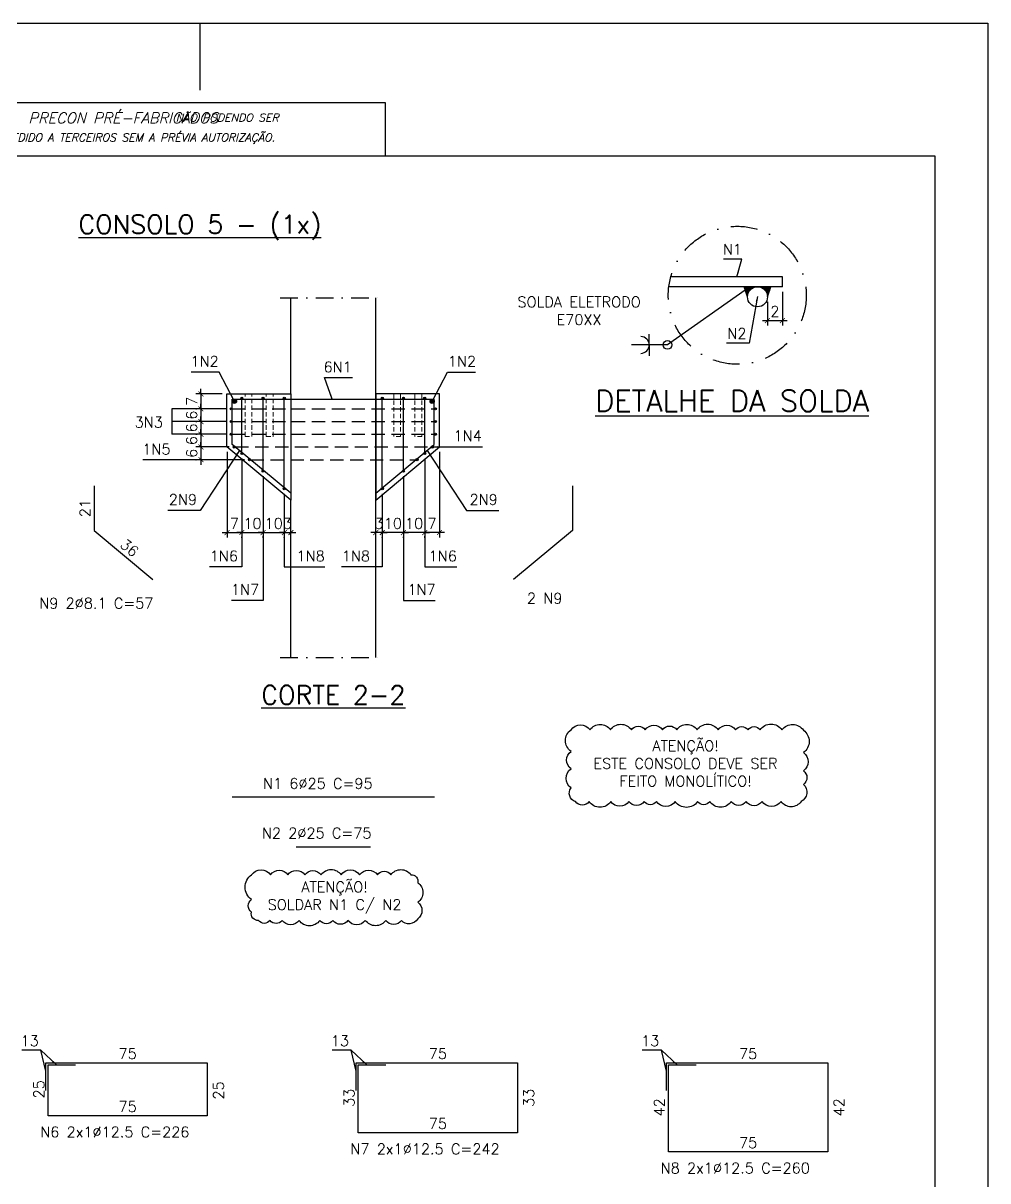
# Model space of a CAD drawing. Header units: centimetres. Extents: x 1658 to 19651, y 8082 to 11444.
# Drawn here: x 10405 to 11768, y 9807 to 11444 of the extents above; entities that cross this region are included whole.
import ezdxf

# ---------------------------------------------------------------- set-up
doc = ezdxf.new("R2010")
doc.units = ezdxf.units.CM
doc.header["$LTSCALE"] = 50
doc.header["$MEASUREMENT"] = 0
doc.header["$PDMODE"] = 67
for name, pattern in [('DASHDOT', [1, 0.5, -0.25, 0, -0.25]), ('DASHDOT2', [0.5, 0.25, -0.125, 0, -0.125]), ('DASHED', [0.75, 0.5, -0.25]), ('HIDDEN', [0.375, 0.25, -0.125])]:
    doc.linetypes.add(name, pattern=pattern)
doc.layers.add('10 TRACEJADO', color=1, linetype='DASHED', lineweight=13)
for name, color, linetype in [('FORMATO-PRECON', 2, 'Continuous'), ('HACHURAS-PRECON', 1, 'Continuous'), ('LINHA CENTRO-PRECON', 1, 'DASHDOT'), ('LINHA-01-PRECON', 1, 'Continuous'), ('LINHA-02-PRECON', 2, 'Continuous'), ('LINHA-03-PRECON', 3, 'Continuous'), ('LINHA-04-PRECON', 4, 'Continuous'), ('TEXTO-20-PRECON', 2, 'Continuous'), ('X1', 2, 'Continuous')]:
    doc.layers.add(name, color=color, linetype=linetype)
doc.styles.add('PRECON-ROMANS', font='romans.shx')
doc.styles.add('ROMANS', font='ROMANS.SHX', dxfattribs={"oblique": 15, "height": 3})
doc.styles.get("Standard").update_dxf_attribs({"font": 'romans.shx'})
doc.dimstyles.new('ESC50-50', dxfattribs={"dimscale": 50, "dimtxt": 0.2, "dimasz": 0.15, "dimexe": 0.15, "dimexo": 0.15, "dimgap": 0.08, "dimtad": 1, "dimdec": 1, "dimzin": 12, "dimdsep": 46, "dimtxsty": 'Standard', "dimblk": 'ARCHTICK', "dimcen": 0.09, "dimdle": 0.15, "dimclrd": 256, "dimclre": 256, "dimclrt": 2, "dimazin": 3, "dimtfac": 1, "dimtdec": 1, "dimtmove": 1, "dimatfit": 2, "dimfxl": 0.15, "dimtolj": 1, "dimtzin": 0, "dimarcsym": 0})
doc.dimstyles.new('ESC75-25', dxfattribs={"dimscale": 0, "dimtxt": 15, "dimasz": 7, "dimexe": 7, "dimexo": 7, "dimgap": 5.5, "dimtad": 1, "dimdec": 1, "dimlfac": 0.333333, "dimdsep": 46, "dimtxsty": 'Standard', "dimblk": 'ARCHTICK', "dimcen": 0.1, "dimdle": 7, "dimclrd": 256, "dimclre": 256, "dimclrt": 2, "dimadec": 0, "dimazin": 0, "dimtfac": 1, "dimtdec": 1, "dimtix": 1, "dimtmove": 2, "dimatfit": 3, "dimfxl": 1, "dimarcsym": 0})
doc.dimstyles.new('ESC75-75', dxfattribs={"dimscale": 0, "dimtxt": 15, "dimasz": 7, "dimexe": 7, "dimexo": 7, "dimgap": 5.5, "dimtad": 1, "dimdec": 1, "dimdsep": 46, "dimtxsty": 'Standard', "dimblk": 'ARCHTICK', "dimcen": 0.1, "dimdle": 7, "dimclrd": 256, "dimclre": 256, "dimclrt": 2, "dimadec": 0, "dimazin": 0, "dimtfac": 1, "dimtdec": 1, "dimtix": 1, "dimtmove": 2, "dimatfit": 3, "dimfxl": 1, "dimarcsym": 0})

# ---------------------------------------------------------------- blocks, each defined once
blk = doc.blocks.new('A$C2E607E54')
at = {"layer": 'FORMATO-PRECON', "color": 6}
blk.add_line((1835, 4050), (685, 4050), dxfattribs=at)
at = {"layer": 'FORMATO-PRECON'}
for points in [[(0, 4200), (2970, 4200), (2970, 0), (0, 0)], [(685, 3950), (1835, 3950), (1835, 4050), (685, 4050)]]:
    blk.add_lwpolyline(points, close=True, dxfattribs=at)
blk.add_lwpolyline([(1485, 4200), (1485, 4073.6)], dxfattribs=at)
at = {"layer": 'FORMATO-PRECON', "color": 6}
blk.add_lwpolyline([(100, 3950), (2870, 3950), (2870, 100), (100, 100)], close=True, dxfattribs=at)
at = {"layer": 'FORMATO-PRECON', "color": 3, "style": 'ROMANS', "oblique": 15}
blk.add_text('PRECON PRÉ-FABRICADOS', height=20, dxfattribs=at).set_placement((1162, 4011.3))
at = {"layer": 'FORMATO-PRECON', "style": 'ROMANS', "oblique": 15}
for s, p in [('ESTE DESENHO É DE PROPRIEDADE DA                            NÃO PODENDO SER', (700.8, 4014.4)), ('COPIADO PARCIAL OU TOTALMENTE, NEM CEDIDO A TERCEIROS SEM A PRÉVIA AUTORIZAÇÃO.', (700.8, 3977))]:
    blk.add_text(s, height=15, dxfattribs=at).set_placement(p)
blk = doc.blocks.new('*D192')
at = {"layer": 'Defpoints', "color": 0, "linetype": 'Continuous', "transparency": 16777216}
for p in [(10505.3, 10789.8), (10505.3, 10726.7), (10505.3, 10726.7)]:
    blk.add_point(p, dxfattribs=at)
at = {"layer": 'LINHA-01-PRECON', "color": 2, "linetype": 'Continuous', "transparency": 16777216, "insert": (10492.3, 10758.3), "char_height": 15, "attachment_point": 5, "rotation": 90}
blk.add_mtext('21', dxfattribs=at)
blk = doc.blocks.new('_ArchTick')
at = {"color": 0, "linetype": 'ByBlock', "const_width": 0.15}
blk.add_lwpolyline([(-0.5, -0.5), (0.5, 0.5)], dxfattribs=at)
blk = doc.blocks.new('*D193')
at = {"layer": 'Defpoints', "color": 0, "linetype": 'Continuous', "transparency": 16777216}
for p in [(10505.3, 10726.7), (10588.3, 10657.6), (10588.3, 10657.6)]:
    blk.add_point(p, dxfattribs=at)
at = {"layer": 'LINHA-01-PRECON', "color": 2, "linetype": 'Continuous', "transparency": 16777216, "insert": (10555.1, 10702.2), "char_height": 15, "attachment_point": 5, "rotation": 320.2182}
blk.add_mtext('36', dxfattribs=at)
blk = doc.blocks.new('*D196')
at = {"layer": 'Defpoints', "color": 0, "transparency": 16777216}
for p in [(11477.9, 11071.3), (11456.9, 11057.1), (11477.9, 11023.5)]:
    blk.add_point(p, dxfattribs=at)
at = {"layer": 'LINHA-01-PRECON', "lineweight": -2, "transparency": 16777216}
for p, q in [((11477.9, 11064.3), (11477.9, 11016.5)), ((11456.9, 11050.1), (11456.9, 11016.5)), ((11449.9, 11023.5), (11484.9, 11023.5))]:
    blk.add_line(p, q, dxfattribs=at)
at = {"layer": 'LINHA-01-PRECON', "lineweight": -2, "transparency": 16777216, "xscale": 7, "yscale": 7, "zscale": 7, "rotation": 180}
blk.add_blockref('_ArchTick', (11456.9, 11023.5), dxfattribs=at)
at = {"layer": 'LINHA-01-PRECON', "lineweight": -2, "transparency": 16777216, "xscale": 7, "yscale": 7, "zscale": 7}
blk.add_blockref('_ArchTick', (11477.9, 11023.5), dxfattribs=at)
at = {"layer": 'LINHA-01-PRECON', "color": 2, "transparency": 16777216, "insert": (11467.4, 11036.5), "char_height": 15, "attachment_point": 5}
blk.add_mtext('2', dxfattribs=at)
blk = doc.blocks.new('*D216')
at = {"layer": 'Defpoints', "color": 0, "transparency": 16777216}
for p in [(10693, 10919.8), (10656.1, 10898.8), (10699, 10898.8)]:
    blk.add_point(p, dxfattribs=at)
at = {"layer": 'LINHA-01-PRECON', "lineweight": -2, "transparency": 16777216}
for p, q in [((10686, 10919.8), (10649.1, 10919.8)), ((10656.1, 10919.8), (10656.1, 10926.8)), ((10656.1, 10919.8), (10656.1, 10898.8)), ((10692, 10898.8), (10649.1, 10898.8)), ((10656.1, 10898.8), (10656.1, 10891.8))]:
    blk.add_line(p, q, dxfattribs=at)
at = {"layer": 'LINHA-01-PRECON', "lineweight": -2, "transparency": 16777216, "xscale": 7, "yscale": 7, "zscale": 7}
for p, rotation in [((10656.1, 10919.8), 270), ((10656.1, 10898.8), 90)]:
    blk.add_blockref('_ArchTick', p, dxfattribs=dict(at, rotation=rotation))
at = {"layer": 'LINHA-01-PRECON', "color": 2, "transparency": 16777216, "insert": (10643.1, 10909.3), "char_height": 15, "attachment_point": 5, "rotation": 90}
blk.add_mtext('7', dxfattribs=at)
blk = doc.blocks.new('*D217')
at = {"layer": 'Defpoints', "color": 0, "transparency": 16777216}
for p in [(10699, 10898.8), (10656.1, 10880.8), (10699, 10880.8)]:
    blk.add_point(p, dxfattribs=at)
at = {"layer": 'LINHA-01-PRECON', "lineweight": -2, "transparency": 16777216}
for p, q in [((10656.1, 10898.8), (10656.1, 10905.8)), ((10692, 10898.8), (10649.1, 10898.8)), ((10656.1, 10898.8), (10656.1, 10880.8)), ((10692, 10880.8), (10649.1, 10880.8)), ((10656.1, 10880.8), (10656.1, 10873.8))]:
    blk.add_line(p, q, dxfattribs=at)
at = {"layer": 'LINHA-01-PRECON', "lineweight": -2, "transparency": 16777216, "xscale": 7, "yscale": 7, "zscale": 7}
for p, rotation in [((10656.1, 10898.8), 270), ((10656.1, 10880.8), 90)]:
    blk.add_blockref('_ArchTick', p, dxfattribs=dict(at, rotation=rotation))
at = {"layer": 'LINHA-01-PRECON', "color": 2, "transparency": 16777216, "insert": (10643.1, 10889.8), "char_height": 15, "attachment_point": 5, "rotation": 90}
blk.add_mtext('6', dxfattribs=at)
blk = doc.blocks.new('*D218')
at = {"layer": 'Defpoints', "color": 0, "transparency": 16777216}
for p in [(10699, 10880.8), (10656.1, 10862.8), (10699, 10862.8)]:
    blk.add_point(p, dxfattribs=at)
at = {"layer": 'LINHA-01-PRECON', "lineweight": -2, "transparency": 16777216}
for p, q in [((10656.1, 10880.8), (10656.1, 10887.8)), ((10692, 10880.8), (10649.1, 10880.8)), ((10656.1, 10880.8), (10656.1, 10862.8)), ((10692, 10862.8), (10649.1, 10862.8)), ((10656.1, 10862.8), (10656.1, 10855.8))]:
    blk.add_line(p, q, dxfattribs=at)
at = {"layer": 'LINHA-01-PRECON', "lineweight": -2, "transparency": 16777216, "xscale": 7, "yscale": 7, "zscale": 7}
for p, rotation in [((10656.1, 10880.8), 270), ((10656.1, 10862.8), 90)]:
    blk.add_blockref('_ArchTick', p, dxfattribs=dict(at, rotation=rotation))
at = {"layer": 'LINHA-01-PRECON', "color": 2, "transparency": 16777216, "insert": (10643.1, 10871.8), "char_height": 15, "attachment_point": 5, "rotation": 90}
blk.add_mtext('6', dxfattribs=at)
blk = doc.blocks.new('*D219')
at = {"layer": 'Defpoints', "color": 0, "transparency": 16777216}
for p in [(10699, 10862.8), (10656.1, 10844.8), (10703.2, 10844.8)]:
    blk.add_point(p, dxfattribs=at)
at = {"layer": 'LINHA-01-PRECON', "lineweight": -2, "transparency": 16777216}
for p, q in [((10656.1, 10862.8), (10656.1, 10869.8)), ((10692, 10862.8), (10649.1, 10862.8)), ((10656.1, 10862.8), (10656.1, 10844.8)), ((10696.2, 10844.8), (10649.1, 10844.8)), ((10656.1, 10844.8), (10656.1, 10837.8))]:
    blk.add_line(p, q, dxfattribs=at)
at = {"layer": 'LINHA-01-PRECON', "lineweight": -2, "transparency": 16777216, "xscale": 7, "yscale": 7, "zscale": 7}
for p, rotation in [((10656.1, 10862.8), 270), ((10656.1, 10844.8), 90)]:
    blk.add_blockref('_ArchTick', p, dxfattribs=dict(at, rotation=rotation))
at = {"layer": 'LINHA-01-PRECON', "color": 2, "transparency": 16777216, "insert": (10643.1, 10853.8), "char_height": 15, "attachment_point": 5, "rotation": 90}
blk.add_mtext('6', dxfattribs=at)
blk = doc.blocks.new('*D220')
at = {"layer": 'Defpoints', "color": 0, "transparency": 16777216}
for p in [(10703.2, 10844.8), (10656.1, 10826.8), (10724.9, 10826.8)]:
    blk.add_point(p, dxfattribs=at)
at = {"layer": 'LINHA-01-PRECON', "lineweight": -2, "transparency": 16777216}
for p, q in [((10656.1, 10844.8), (10656.1, 10851.8)), ((10696.2, 10844.8), (10649.1, 10844.8)), ((10656.1, 10844.8), (10656.1, 10826.8)), ((10717.9, 10826.8), (10649.1, 10826.8)), ((10656.1, 10826.8), (10656.1, 10819.8))]:
    blk.add_line(p, q, dxfattribs=at)
at = {"layer": 'LINHA-01-PRECON', "lineweight": -2, "transparency": 16777216, "xscale": 7, "yscale": 7, "zscale": 7}
for p, rotation in [((10656.1, 10844.8), 270), ((10656.1, 10826.8), 90)]:
    blk.add_blockref('_ArchTick', p, dxfattribs=dict(at, rotation=rotation))
at = {"layer": 'LINHA-01-PRECON', "color": 2, "transparency": 16777216, "insert": (10643.1, 10835.8), "char_height": 15, "attachment_point": 5, "rotation": 90}
blk.add_mtext('6', dxfattribs=at)
blk = doc.blocks.new('*D221')
at = {"layer": 'Defpoints', "color": 0, "transparency": 16777216}
for p in [(10693, 10844.8), (10714, 10835.6), (10714, 10723.8)]:
    blk.add_point(p, dxfattribs=at)
at = {"layer": 'LINHA-01-PRECON', "lineweight": -2, "transparency": 16777216}
for p, q in [((10693, 10837.8), (10693, 10716.8)), ((10714, 10828.6), (10714, 10716.8)), ((10686, 10723.8), (10721, 10723.8))]:
    blk.add_line(p, q, dxfattribs=at)
at = {"layer": 'LINHA-01-PRECON', "lineweight": -2, "transparency": 16777216, "xscale": 7, "yscale": 7, "zscale": 7, "rotation": 180}
blk.add_blockref('_ArchTick', (10693, 10723.8), dxfattribs=at)
at = {"layer": 'LINHA-01-PRECON', "lineweight": -2, "transparency": 16777216, "xscale": 7, "yscale": 7, "zscale": 7}
blk.add_blockref('_ArchTick', (10714, 10723.8), dxfattribs=at)
at = {"layer": 'LINHA-01-PRECON', "color": 2, "transparency": 16777216, "insert": (10703.5, 10736.8), "char_height": 15, "attachment_point": 5}
blk.add_mtext('7', dxfattribs=at)
blk = doc.blocks.new('*D222')
at = {"layer": 'Defpoints', "color": 0, "transparency": 16777216}
for p in [(10714, 10835.6), (10744, 10810.7), (10744, 10723.8)]:
    blk.add_point(p, dxfattribs=at)
at = {"layer": 'LINHA-01-PRECON', "lineweight": -2, "transparency": 16777216}
for p, q in [((10714, 10828.6), (10714, 10716.8)), ((10744, 10803.7), (10744, 10716.8)), ((10714, 10723.8), (10707, 10723.8)), ((10714, 10723.8), (10744, 10723.8)), ((10744, 10723.8), (10751, 10723.8))]:
    blk.add_line(p, q, dxfattribs=at)
at = {"layer": 'LINHA-01-PRECON', "lineweight": -2, "transparency": 16777216, "xscale": 7, "yscale": 7, "zscale": 7}
blk.add_blockref('_ArchTick', (10714, 10723.8), dxfattribs=at)
at = {"layer": 'LINHA-01-PRECON', "lineweight": -2, "transparency": 16777216, "xscale": 7, "yscale": 7, "zscale": 7, "rotation": 180}
blk.add_blockref('_ArchTick', (10744, 10723.8), dxfattribs=at)
at = {"layer": 'LINHA-01-PRECON', "color": 2, "transparency": 16777216, "insert": (10729, 10736.8), "char_height": 15, "attachment_point": 5}
blk.add_mtext('10', dxfattribs=at)
blk = doc.blocks.new('*D223')
at = {"layer": 'Defpoints', "color": 0, "transparency": 16777216}
for p in [(10744, 10810.7), (10774, 10785.8), (10774, 10723.8)]:
    blk.add_point(p, dxfattribs=at)
at = {"layer": 'LINHA-01-PRECON', "lineweight": -2, "transparency": 16777216}
for p, q in [((10744, 10803.7), (10744, 10716.8)), ((10774, 10778.8), (10774, 10716.8)), ((10744, 10723.8), (10737, 10723.8)), ((10744, 10723.8), (10774, 10723.8)), ((10774, 10723.8), (10781, 10723.8))]:
    blk.add_line(p, q, dxfattribs=at)
at = {"layer": 'LINHA-01-PRECON', "lineweight": -2, "transparency": 16777216, "xscale": 7, "yscale": 7, "zscale": 7}
blk.add_blockref('_ArchTick', (10744, 10723.8), dxfattribs=at)
at = {"layer": 'LINHA-01-PRECON', "lineweight": -2, "transparency": 16777216, "xscale": 7, "yscale": 7, "zscale": 7, "rotation": 180}
blk.add_blockref('_ArchTick', (10774, 10723.8), dxfattribs=at)
at = {"layer": 'LINHA-01-PRECON', "color": 2, "transparency": 16777216, "insert": (10759, 10736.8), "char_height": 15, "attachment_point": 5}
blk.add_mtext('10', dxfattribs=at)
blk = doc.blocks.new('*D224')
at = {"layer": 'Defpoints', "color": 0, "transparency": 16777216}
for p in [(10774, 10785.8), (10783.3, 10723.8), (10783.3, 10723.8)]:
    blk.add_point(p, dxfattribs=at)
at = {"layer": 'LINHA-01-PRECON', "lineweight": -2, "transparency": 16777216}
for p, q in [((10774, 10778.8), (10774, 10716.8)), ((10774, 10723.8), (10767, 10723.8)), ((10774, 10723.8), (10783.3, 10723.8)), ((10783.3, 10723.8), (10790.3, 10723.8))]:
    blk.add_line(p, q, dxfattribs=at)
at = {"layer": 'LINHA-01-PRECON', "lineweight": -2, "transparency": 16777216, "xscale": 7, "yscale": 7, "zscale": 7}
blk.add_blockref('_ArchTick', (10774, 10723.8), dxfattribs=at)
at = {"layer": 'LINHA-01-PRECON', "lineweight": -2, "transparency": 16777216, "xscale": 7, "yscale": 7, "zscale": 7, "rotation": 180}
blk.add_blockref('_ArchTick', (10783.3, 10723.8), dxfattribs=at)
at = {"layer": 'LINHA-01-PRECON', "color": 2, "transparency": 16777216, "insert": (10778.6, 10736.8), "char_height": 15, "attachment_point": 5}
blk.add_mtext('3', dxfattribs=at)
blk = doc.blocks.new('*D225')
at = {"layer": 'Defpoints', "color": 0, "transparency": 16777216}
for p in [(10972.4, 10835.6), (10993.4, 10844.8), (10972.4, 10723.8)]:
    blk.add_point(p, dxfattribs=at)
at = {"layer": 'LINHA-01-PRECON', "lineweight": -2, "transparency": 16777216}
for p, q in [((10993.4, 10837.8), (10993.4, 10716.8)), ((10972.4, 10828.6), (10972.4, 10716.8)), ((11000.4, 10723.8), (10965.4, 10723.8))]:
    blk.add_line(p, q, dxfattribs=at)
at = {"layer": 'LINHA-01-PRECON', "lineweight": -2, "transparency": 16777216, "xscale": 7, "yscale": 7, "zscale": 7, "rotation": 180}
blk.add_blockref('_ArchTick', (10972.4, 10723.8), dxfattribs=at)
at = {"layer": 'LINHA-01-PRECON', "lineweight": -2, "transparency": 16777216, "xscale": 7, "yscale": 7, "zscale": 7}
blk.add_blockref('_ArchTick', (10993.4, 10723.8), dxfattribs=at)
at = {"layer": 'LINHA-01-PRECON', "color": 2, "transparency": 16777216, "insert": (10982.9, 10736.8), "char_height": 15, "attachment_point": 5}
blk.add_mtext('7', dxfattribs=at)
blk = doc.blocks.new('*D226')
at = {"layer": 'Defpoints', "color": 0, "transparency": 16777216}
for p in [(10972.4, 10835.6), (10942.4, 10810.7), (10942.4, 10723.8)]:
    blk.add_point(p, dxfattribs=at)
at = {"layer": 'LINHA-01-PRECON', "lineweight": -2, "transparency": 16777216}
for p, q in [((10972.4, 10828.6), (10972.4, 10716.8)), ((10942.4, 10803.7), (10942.4, 10716.8)), ((10942.4, 10723.8), (10935.4, 10723.8)), ((10972.4, 10723.8), (10942.4, 10723.8)), ((10972.4, 10723.8), (10979.4, 10723.8))]:
    blk.add_line(p, q, dxfattribs=at)
at = {"layer": 'LINHA-01-PRECON', "lineweight": -2, "transparency": 16777216, "xscale": 7, "yscale": 7, "zscale": 7}
blk.add_blockref('_ArchTick', (10942.4, 10723.8), dxfattribs=at)
at = {"layer": 'LINHA-01-PRECON', "lineweight": -2, "transparency": 16777216, "xscale": 7, "yscale": 7, "zscale": 7, "rotation": 180}
blk.add_blockref('_ArchTick', (10972.4, 10723.8), dxfattribs=at)
at = {"layer": 'LINHA-01-PRECON', "color": 2, "transparency": 16777216, "insert": (10957.4, 10736.8), "char_height": 15, "attachment_point": 5}
blk.add_mtext('10', dxfattribs=at)
blk = doc.blocks.new('*D227')
at = {"layer": 'Defpoints', "color": 0, "transparency": 16777216}
for p in [(10942.4, 10810.7), (10912.4, 10785.8), (10912.4, 10723.8)]:
    blk.add_point(p, dxfattribs=at)
at = {"layer": 'LINHA-01-PRECON', "lineweight": -2, "transparency": 16777216}
for p, q in [((10942.4, 10803.7), (10942.4, 10716.8)), ((10912.4, 10778.8), (10912.4, 10716.8)), ((10912.4, 10723.8), (10905.4, 10723.8)), ((10942.4, 10723.8), (10912.4, 10723.8)), ((10942.4, 10723.8), (10949.4, 10723.8))]:
    blk.add_line(p, q, dxfattribs=at)
at = {"layer": 'LINHA-01-PRECON', "lineweight": -2, "transparency": 16777216, "xscale": 7, "yscale": 7, "zscale": 7}
blk.add_blockref('_ArchTick', (10912.4, 10723.8), dxfattribs=at)
at = {"layer": 'LINHA-01-PRECON', "lineweight": -2, "transparency": 16777216, "xscale": 7, "yscale": 7, "zscale": 7, "rotation": 180}
blk.add_blockref('_ArchTick', (10942.4, 10723.8), dxfattribs=at)
at = {"layer": 'LINHA-01-PRECON', "color": 2, "transparency": 16777216, "insert": (10927.4, 10736.8), "char_height": 15, "attachment_point": 5}
blk.add_mtext('10', dxfattribs=at)
blk = doc.blocks.new('*D228')
at = {"layer": 'Defpoints', "color": 0, "transparency": 16777216}
for p in [(10912.4, 10785.8), (10903.1, 10723.8), (10903.1, 10723.8)]:
    blk.add_point(p, dxfattribs=at)
at = {"layer": 'LINHA-01-PRECON', "lineweight": -2, "transparency": 16777216}
for p, q in [((10912.4, 10778.8), (10912.4, 10716.8)), ((10903.1, 10723.8), (10896.1, 10723.8)), ((10912.4, 10723.8), (10903.1, 10723.8)), ((10912.4, 10723.8), (10919.4, 10723.8))]:
    blk.add_line(p, q, dxfattribs=at)
at = {"layer": 'LINHA-01-PRECON', "lineweight": -2, "transparency": 16777216, "xscale": 7, "yscale": 7, "zscale": 7}
blk.add_blockref('_ArchTick', (10903.1, 10723.8), dxfattribs=at)
at = {"layer": 'LINHA-01-PRECON', "lineweight": -2, "transparency": 16777216, "xscale": 7, "yscale": 7, "zscale": 7, "rotation": 180}
blk.add_blockref('_ArchTick', (10912.4, 10723.8), dxfattribs=at)
at = {"layer": 'LINHA-01-PRECON', "color": 2, "transparency": 16777216, "insert": (10907.8, 10736.8), "char_height": 15, "attachment_point": 5}
blk.add_mtext('3', dxfattribs=at)
blk = doc.blocks.new('*D241')
at = {"layer": 'Defpoints', "color": 0, "linetype": 'Continuous', "transparency": 16777216}
for p in [(10440.1, 9899.3), (10665.1, 9899.3), (10665.1, 9899.3)]:
    blk.add_point(p, dxfattribs=at)
at = {"layer": 'LINHA-01-PRECON', "color": 2, "linetype": 'Continuous', "transparency": 16777216, "insert": (10552.6, 9912.3), "char_height": 15, "attachment_point": 5}
blk.add_mtext('75', dxfattribs=at)
blk = doc.blocks.new('*D242')
at = {"layer": 'Defpoints', "color": 0, "linetype": 'Continuous', "transparency": 16777216}
for p in [(10665.1, 9974.2), (10665.1, 9974.2), (10665.1, 9899.3)]:
    blk.add_point(p, dxfattribs=at)
at = {"layer": 'LINHA-01-PRECON', "color": 2, "linetype": 'Continuous', "transparency": 16777216, "insert": (10681, 9935.2), "char_height": 15, "attachment_point": 5, "rotation": 90}
blk.add_mtext('25', dxfattribs=at)
blk = doc.blocks.new('*D243')
at = {"layer": 'Defpoints', "color": 0, "linetype": 'Continuous', "transparency": 16777216}
for p in [(10440.1, 9974.2), (10440.1, 9974.2), (10665.1, 9974.2)]:
    blk.add_point(p, dxfattribs=at)
at = {"layer": 'LINHA-01-PRECON', "color": 2, "linetype": 'Continuous', "transparency": 16777216, "insert": (10552.6, 9987.2), "char_height": 15, "attachment_point": 5}
blk.add_mtext('75', dxfattribs=at)
blk = doc.blocks.new('*D244')
at = {"layer": 'Defpoints', "color": 0, "linetype": 'Continuous', "transparency": 16777216}
for p in [(10440.1, 9974.2), (10440.1, 9974.2), (10440.1, 9899.3)]:
    blk.add_point(p, dxfattribs=at)
at = {"layer": 'LINHA-01-PRECON', "color": 2, "linetype": 'Continuous', "transparency": 16777216, "insert": (10427.1, 9936.8), "char_height": 15, "attachment_point": 5, "rotation": 90}
blk.add_mtext('25', dxfattribs=at)
blk = doc.blocks.new('*D253')
at = {"layer": 'Defpoints', "color": 0, "linetype": 'Continuous', "transparency": 16777216}
for p in [(10878.5, 9875.3), (11103.5, 9875.3), (11103.5, 9875.3)]:
    blk.add_point(p, dxfattribs=at)
at = {"layer": 'LINHA-01-PRECON', "color": 2, "linetype": 'Continuous', "transparency": 16777216, "insert": (10991, 9888.3), "char_height": 15, "attachment_point": 5}
blk.add_mtext('75', dxfattribs=at)
blk = doc.blocks.new('*D254')
at = {"layer": 'Defpoints', "color": 0, "linetype": 'Continuous', "transparency": 16777216}
for p in [(11103.5, 9974.2), (11103.5, 9974.2), (11103.5, 9875.3)]:
    blk.add_point(p, dxfattribs=at)
at = {"layer": 'LINHA-01-PRECON', "color": 2, "linetype": 'Continuous', "transparency": 16777216, "insert": (11119.5, 9924.8), "char_height": 15, "attachment_point": 5, "rotation": 90}
blk.add_mtext('33', dxfattribs=at)
blk = doc.blocks.new('*D255')
at = {"layer": 'Defpoints', "color": 0, "linetype": 'Continuous', "transparency": 16777216}
for p in [(10878.5, 9974.2), (10878.5, 9974.2), (11103.5, 9974.2)]:
    blk.add_point(p, dxfattribs=at)
at = {"layer": 'LINHA-01-PRECON', "color": 2, "linetype": 'Continuous', "transparency": 16777216, "insert": (10991, 9987.2), "char_height": 15, "attachment_point": 5}
blk.add_mtext('75', dxfattribs=at)
blk = doc.blocks.new('*D256')
at = {"layer": 'Defpoints', "color": 0, "linetype": 'Continuous', "transparency": 16777216}
for p in [(10878.5, 9974.2), (10878.5, 9974.2), (10878.5, 9875.3)]:
    blk.add_point(p, dxfattribs=at)
at = {"layer": 'LINHA-01-PRECON', "color": 2, "linetype": 'Continuous', "transparency": 16777216, "insert": (10865.5, 9924.8), "char_height": 15, "attachment_point": 5, "rotation": 90}
blk.add_mtext('33', dxfattribs=at)
blk = doc.blocks.new('*D257')
at = {"layer": 'Defpoints', "color": 0, "linetype": 'Continuous', "transparency": 16777216}
for p in [(11317, 9848.3), (11542, 9848.3), (11542, 9848.3)]:
    blk.add_point(p, dxfattribs=at)
at = {"layer": 'LINHA-01-PRECON', "color": 2, "linetype": 'Continuous', "transparency": 16777216, "insert": (11429.5, 9861.3), "char_height": 15, "attachment_point": 5}
blk.add_mtext('75', dxfattribs=at)
blk = doc.blocks.new('*D258')
at = {"layer": 'Defpoints', "color": 0, "linetype": 'Continuous', "transparency": 16777216}
for p in [(11542, 9974.2), (11542, 9974.2), (11542, 9848.3)]:
    blk.add_point(p, dxfattribs=at)
at = {"layer": 'LINHA-01-PRECON', "color": 2, "linetype": 'Continuous', "transparency": 16777216, "insert": (11558, 9911.3), "char_height": 15, "attachment_point": 5, "rotation": 90}
blk.add_mtext('42', dxfattribs=at)
blk = doc.blocks.new('*D259')
at = {"layer": 'Defpoints', "color": 0, "linetype": 'Continuous', "transparency": 16777216}
for p in [(11317, 9974.2), (11317, 9974.2), (11542, 9974.2)]:
    blk.add_point(p, dxfattribs=at)
at = {"layer": 'LINHA-01-PRECON', "color": 2, "linetype": 'Continuous', "transparency": 16777216, "insert": (11429.5, 9987.2), "char_height": 15, "attachment_point": 5}
blk.add_mtext('75', dxfattribs=at)
blk = doc.blocks.new('*D260')
at = {"layer": 'Defpoints', "color": 0, "linetype": 'Continuous', "transparency": 16777216}
for p in [(11317, 9974.2), (11317, 9974.2), (11317, 9848.3)]:
    blk.add_point(p, dxfattribs=at)
at = {"layer": 'LINHA-01-PRECON', "color": 2, "linetype": 'Continuous', "transparency": 16777216, "insert": (11304, 9911.3), "char_height": 15, "attachment_point": 5, "rotation": 90}
blk.add_mtext('42', dxfattribs=at)

msp = doc.modelspace()

# ---------------------------------------------------------------- hatches: boundary and pattern name
at = {"layer": 'LINHA-01-PRECON'}
h = msp.add_hatch(dxfattribs=at)
h.set_pattern_fill('ANSI31', color=256, scale=8.4375, style=0)
h.set_pattern_definition([(45, (6421.1859, 10569.0913), (-0.74577668, 0.74577668), [])])
h.paths.add_polyline_path([(11423.73, 11071.25), (11428.64, 11057.12, -0.4142136), (11442.77, 11071.25)])
h.paths.add_polyline_path([(11442.77, 11071.25, -0.4142136), (11456.9, 11057.12), (11461.81, 11071.25)])
at = {"layer": 'LINHA-01-PRECON', "linetype": 'Continuous'}
h = msp.add_hatch(color=256, dxfattribs=at)
h.dxf.hatch_style = 1
edge = h.paths.add_edge_path()
edge.add_arc((10698.96, 10898.8), 1.5, 0, 360)
h = msp.add_hatch(color=256, dxfattribs=at)
h.dxf.hatch_style = 1
edge = h.paths.add_edge_path()
edge.add_arc((10703.46, 10909.3), 3, 0, 360)
h = msp.add_hatch(color=256, dxfattribs=at)
h.dxf.hatch_style = 1
edge = h.paths.add_edge_path()
edge.add_arc((10713.96, 10913.8), 1.5, 0, 360)
h = msp.add_hatch(color=256, dxfattribs=at)
h.dxf.hatch_style = 1
edge = h.paths.add_edge_path()
edge.add_arc((10743.96, 10913.8), 1.5, 0, 360)
h = msp.add_hatch(color=256, dxfattribs=at)
h.dxf.hatch_style = 1
edge = h.paths.add_edge_path()
edge.add_arc((10773.96, 10913.8), 1.5, 0, 360)
h = msp.add_hatch(color=256, dxfattribs=at)
h.dxf.hatch_style = 1
edge = h.paths.add_edge_path()
edge.add_arc((10912.44, 10913.8), 1.5, 0, 360)
h = msp.add_hatch(color=256, dxfattribs=at)
h.dxf.hatch_style = 1
edge = h.paths.add_edge_path()
edge.add_arc((10942.44, 10913.8), 1.5, 0, 360)
h = msp.add_hatch(color=256, dxfattribs=at)
h.dxf.hatch_style = 1
edge = h.paths.add_edge_path()
edge.add_arc((10972.44, 10913.8), 1.5, 0, 360)
h = msp.add_hatch(color=256, dxfattribs=at)
h.dxf.hatch_style = 1
edge = h.paths.add_edge_path()
edge.add_arc((10982.94, 10909.3), 3, 0, 360)
h = msp.add_hatch(color=256, dxfattribs=at)
h.dxf.hatch_style = 1
edge = h.paths.add_edge_path()
edge.add_arc((10987.44, 10898.8), 1.5, 0, 360)
h = msp.add_hatch(color=256, dxfattribs=at)
h.dxf.hatch_style = 1
edge = h.paths.add_edge_path()
edge.add_arc((10698.96, 10880.8), 1.5, 0, 360)
h = msp.add_hatch(color=256, dxfattribs=at)
h.dxf.hatch_style = 1
edge = h.paths.add_edge_path()
edge.add_arc((10987.44, 10880.8), 1.5, 0, 360)
h = msp.add_hatch(color=256, dxfattribs=at)
h.dxf.hatch_style = 1
edge = h.paths.add_edge_path()
edge.add_arc((10698.96, 10862.8), 1.5, 0, 360)
h = msp.add_hatch(color=256, dxfattribs=at)
h.dxf.hatch_style = 1
edge = h.paths.add_edge_path()
edge.add_arc((10987.44, 10862.8), 1.5, 0, 360)
h = msp.add_hatch(color=256, dxfattribs=at)
h.dxf.hatch_style = 1
edge = h.paths.add_edge_path()
edge.add_arc((10703.19, 10844.8), 1.5, 0, 360)
h = msp.add_hatch(color=256, dxfattribs=at)
h.dxf.hatch_style = 1
edge = h.paths.add_edge_path()
edge.add_arc((10713.96, 10835.6), 1.5, 0, 360)
h = msp.add_hatch(color=256, dxfattribs=at)
h.dxf.hatch_style = 1
edge = h.paths.add_edge_path()
edge.add_arc((10972.44, 10835.6), 1.5, 0, 360)
h = msp.add_hatch(color=256, dxfattribs=at)
h.dxf.hatch_style = 1
edge = h.paths.add_edge_path()
edge.add_arc((10983.2, 10844.8), 1.5, 0, 360)
h = msp.add_hatch(color=256, dxfattribs=at)
h.dxf.hatch_style = 1
edge = h.paths.add_edge_path()
edge.add_arc((10724.87, 10826.8), 1.5, 0, 360)
h = msp.add_hatch(color=256, dxfattribs=at)
h.dxf.hatch_style = 1
edge = h.paths.add_edge_path()
edge.add_arc((10961.53, 10826.8), 1.5, 0, 360)
h = msp.add_hatch(color=256, dxfattribs=at)
h.dxf.hatch_style = 1
edge = h.paths.add_edge_path()
edge.add_arc((10743.96, 10810.69), 1.5, 0, 360)
h = msp.add_hatch(color=256, dxfattribs=at)
h.dxf.hatch_style = 1
edge = h.paths.add_edge_path()
edge.add_arc((10942.44, 10810.69), 1.5, 0, 360)
h = msp.add_hatch(color=256, dxfattribs=at)
h.dxf.hatch_style = 1
edge = h.paths.add_edge_path()
edge.add_arc((10773.96, 10785.77), 1.5, 0, 360)
h = msp.add_hatch(color=256, dxfattribs=at)
h.dxf.hatch_style = 1
edge = h.paths.add_edge_path()
edge.add_arc((10912.44, 10785.77), 1.5, 0, 360)

# ---------------------------------------------------------------- linework, layer by layer
at = {"layer": '10 TRACEJADO', "linetype": 'HIDDEN', "ltscale": 0.5, "extrusion": (0, 1, 0)}
for p, q in [((10718.46, 10859.8), (10718.46, 10919.8)), ((10728.06, 10859.8), (10728.06, 10919.8)), ((10748.46, 10859.8), (10748.46, 10919.8)), ((10758.06, 10859.8), (10758.06, 10919.8)), ((10928.64, 10919.8), (10928.64, 10859.8)), ((10938.24, 10919.8), (10938.24, 10859.8)), ((10958.64, 10919.8), (10958.64, 10859.8)), ((10968.24, 10919.8), (10968.24, 10859.8)), ((10718.46, 10859.8), (10728.06, 10859.8)), ((10748.46, 10859.8), (10758.06, 10859.8)), ((10938.24, 10859.8), (10928.64, 10859.8)), ((10968.24, 10859.8), (10958.64, 10859.8))]:
    msp.add_line(p, q, dxfattribs=at)
at = {"layer": 'LINHA CENTRO-PRECON', "extrusion": (0, 1, 0)}
for p, q in [((10768.26, 11055.43), (10918.26, 11055.43)), ((10768.26, 10547.41), (10918.26, 10547.41))]:
    msp.add_line(p, q, dxfattribs=at)
at = {"layer": 'LINHA-01-PRECON', "color": 1}
msp.add_lwpolyline([(11425.32, 11066.67), (11315.69, 10989.03), (11264.88, 10989.03)], dxfattribs=at)
at = {"layer": 'LINHA-01-PRECON'}
msp.add_lwpolyline([(11179.21, 10445.06, -0.5205671), (11206.04, 10445.06, -0.5205671), (11234.81, 10445.06, -0.5205671), (11264.52, 10445.06, -0.5205671), (11284.18, 10445.06, -0.5205671), (11308.45, 10445.06, -0.5205671), (11328.65, 10445.06, -0.5205671), (11357.29, 10445.06, -0.5205671), (11387.31, 10445.06, -0.5205671), (11411.76, 10445.06, -0.5205671), (11429.44, 10445.06, -0.5205671), (11446.47, 10445.06, -0.5205671), (11477.41, 10445.06, -0.5205671), (11507.62, 10444.37, -0.5205671), (11507.62, 10412.72, -0.5205671), (11507.62, 10387.13, -0.5205671), (11507.62, 10367.84, -0.5205671), (11504.33, 10343.54, -0.5205671), (11476.12, 10343.54, -0.5205671), (11449.16, 10343.54, -0.5205671), (11426.61, 10343.54, -0.5205671), (11405.76, 10343.54, -0.5205671), (11375.29, 10343.54, -0.5205671), (11358.12, 10343.54, -0.5205671), (11326.59, 10343.54, -0.5205671), (11299.96, 10343.54, -0.5205671), (11282.78, 10343.54, -0.5205671), (11260.92, 10343.54, -0.5205671), (11235.53, 10343.54, -0.5205671), (11204.79, 10343.54, -0.5205671), (11185.66, 10343.54, -0.5205671), (11179.21, 10362.8, -0.5205671), (11179.21, 10389.99, -0.5205671), (11179.21, 10414.55, -0.5205671)], format="xyb", close=True, dxfattribs=at)
at = {"layer": 'LINHA-01-PRECON', "linetype": 'Continuous'}
msp.add_lwpolyline([(10727.59, 10240.04, -0.5205671), (10754.54, 10240.04, -0.5205671), (10778.98, 10240.04, -0.5205671), (10802.85, 10240.04, -0.5205671), (10825.89, 10240.04, -0.5205671), (10854.25, 10240.04, -0.5205671), (10880.44, 10240.04, -0.5205671), (10905.59, 10240.04, -0.5205671), (10924.71, 10240.04, -0.5205671), (10952.99, 10240.04, -0.5205671), (10962.49, 10228.85, -0.5205671), (10962.49, 10201.19, -0.5205671), (10962.49, 10177.94, -0.5205671), (10939.44, 10175.57, -0.5205671), (10917.55, 10175.57, -0.5205671), (10888.48, 10175.57, -0.5205671), (10863.98, 10175.57, -0.5205671), (10842.71, 10175.57, -0.5205671), (10824.21, 10175.57, -0.5205671), (10794.87, 10175.57, -0.5205671), (10770.86, 10175.57, -0.5205671), (10753.86, 10175.57, -0.5205671), (10737.48, 10175.57, -0.5205671), (10727.59, 10187.3, -0.5205671), (10727.59, 10205.05, -0.5205671)], format="xyb", close=True, dxfattribs=at)
at = {"layer": 'LINHA-01-PRECON', "color": 1, "linetype": 'DASHDOT2', "ltscale": 3}
msp.add_circle((11414.22, 11059.3), 97.5, dxfattribs=at)
at = {"layer": 'LINHA-01-PRECON', "linetype": 'Continuous'}
for centre, radius in [((10698.96, 10898.8), 1.5), ((10703.46, 10909.3), 3), ((10713.96, 10913.8), 1.5), ((10743.96, 10913.8), 1.5), ((10773.96, 10913.8), 1.5), ((10912.44, 10913.8), 1.5), ((10942.44, 10913.8), 1.5), ((10972.44, 10913.8), 1.5), ((10982.94, 10909.3), 3), ((10987.44, 10898.8), 1.5), ((10698.96, 10880.8), 1.5), ((10987.44, 10880.8), 1.5), ((10698.96, 10862.8), 1.5), ((10987.44, 10862.8), 1.5), ((10703.19, 10844.8), 1.5), ((10713.96, 10835.6), 1.5), ((10972.44, 10835.6), 1.5), ((10983.2, 10844.8), 1.5), ((10724.87, 10826.8), 1.5), ((10961.53, 10826.8), 1.5), ((10743.96, 10810.69), 1.5), ((10942.44, 10810.69), 1.5), ((10773.96, 10785.77), 1.5), ((10912.44, 10785.77), 1.5)]:
    msp.add_circle(centre, radius, dxfattribs=at)
at = {"layer": 'LINHA-02-PRECON', "extrusion": (0, 1, 0)}
for p, q in [((10783.26, 10919.8), (10783.26, 11055.43)), ((10903.26, 10547.41), (10903.26, 11055.43)), ((10692.96, 10919.8), (10783.26, 10919.8)), ((10692.96, 10844.8), (10692.96, 10919.8)), ((10783.26, 10919.8), (10783.26, 10769.8)), ((10993.44, 10919.8), (10903.44, 10919.8)), ((10903.44, 10919.8), (10903.44, 10769.8)), ((10993.44, 10844.8), (10993.44, 10919.8)), ((10783.26, 10769.8), (10692.96, 10844.8)), ((10903.44, 10769.8), (10993.44, 10844.8)), ((10783.26, 10547.41), (10783.26, 10769.95))]:
    msp.add_line(p, q, dxfattribs=at)
at = {"layer": 'LINHA-02-PRECON'}
for q in [(11289.77, 11004.42), (11289.77, 10973.64)]:
    msp.add_line((11289.77, 10989.03), q, dxfattribs=at)
msp.add_circle((11315.69, 10989.03), 6.11, dxfattribs=at)
msp.add_arc((11277.93, 10989.03), 11.84, 270.31864, 89.68136, dxfattribs=at)
at = {"layer": 'LINHA-03-PRECON'}
for p, q in [((11477.94, 11085.38), (11320.27, 11085.38)), ((11477.94, 11071.25), (11477.94, 11085.38)), ((11477.94, 11071.25), (11317.45, 11071.25)), ((11428.64, 11057.12), (11423.73, 11071.25)), ((11451.3, 11071.25), (11451.3, 11071.25)), ((11456.9, 11057.12), (11461.81, 11071.25))]:
    msp.add_line(p, q, dxfattribs=at)
msp.add_circle((11442.77, 11057.12), 14.13, dxfattribs=at)
at = {"layer": 'LINHA-04-PRECON', "extrusion": (0, 1, 0)}
for p, q in [((10700.46, 10912.3), (10985.94, 10912.3)), ((10713.96, 10837.1), (10713.96, 10912.3)), ((10743.96, 10812.19), (10743.96, 10912.3)), ((10773.96, 10787.27), (10773.96, 10912.3)), ((10912.44, 10787.27), (10912.44, 10912.3)), ((10942.44, 10812.19), (10942.44, 10912.3)), ((10972.44, 10837.1), (10972.44, 10912.3)), ((10986.06, 10349.65), (10700.46, 10349.65))]:
    msp.add_line(p, q, dxfattribs=at)
at = {"layer": 'LINHA-04-PRECON', "linetype": 'HIDDEN', "ltscale": 1.5, "extrusion": (0, 1, 0)}
for p, q in [((10700.46, 10898.8), (10985.94, 10898.8)), ((10700.46, 10880.8), (10985.94, 10880.8)), ((10700.46, 10862.8), (10985.94, 10862.8)), ((10704.69, 10844.8), (10981.7, 10844.8)), ((10726.37, 10826.8), (10960.03, 10826.8))]:
    msp.add_line(p, q, dxfattribs=at)
at = {"layer": 'LINHA-04-PRECON'}
msp.add_line((10790.76, 10279.53), (10895.76, 10279.53), dxfattribs=at)
for points in [[(10437.06, 9935.23), (10437.06, 9974.23), (10665.06, 9974.23), (10665.06, 9899.33), (10440.06, 9899.33), (10440.06, 9971.23), (10479.06, 9971.23)], [(10875.54, 9935.23), (10875.54, 9974.23), (11103.54, 9974.23), (11103.54, 9875.32), (10878.54, 9875.32), (10878.54, 9971.23), (10917.54, 9971.23)], [(11314.02, 9935.23), (11314.02, 9974.23), (11542.02, 9974.23), (11542.02, 9848.3), (11317.02, 9848.3), (11317.02, 9971.23), (11356.02, 9971.23)]]:
    msp.add_lwpolyline(points, dxfattribs=at)
for points in [[(10783.26, 10779.54, 0), (10700.46, 10848.32, 0), (10700.46, 10912.3, 0)], [(10903.14, 10779.54, 0), (10985.94, 10848.32, 0), (10985.94, 10912.3, 0)], [(10505.3, 10789.84, 0), (10505.3, 10726.75, 0), (10588.29, 10657.65, 0)], [(11181.1, 10789.84, 0), (11181.1, 10726.75, 0), (11098.11, 10657.65, 0)]]:
    msp.add_polyline3d(points, dxfattribs=at)

# ---------------------------------------------------------------- block references
at = {"layer": 'HACHURAS-PRECON', "xscale": 0.7499999999999996, "yscale": 0.7499999999999996, "zscale": 0.7499999999999996}
msp.add_blockref('A$C2E607E54', (9540.86, 8293.94), dxfattribs=at)

# ---------------------------------------------------------------- texts
at = {"layer": 'LINHA-01-PRECON', "color": 4, "attachment_point": 5}
for s, insert, char_height in [('{\\LCONSOLO 5 - (1x)}', (10654.61, 11155.16), 26.25), ('\\A1;{\\LDETALHE DA SOLDA}', (11406.84, 10910.06), 30), ('{\\LCORTE 2-2}', (10843.26, 10494.27), 26.25)]:
    msp.add_mtext(s, dxfattribs=dict(at, insert=insert, char_height=char_height))
at = {"layer": 'LINHA-01-PRECON', "color": 2, "char_height": 15, "attachment_point": 5}
for s, insert in [('N1', (11407.39, 11124.21)), ('N2', (11413.66, 11005.24))]:
    msp.add_mtext(s, dxfattribs=dict(at, insert=insert))
at = {"layer": 'LINHA-01-PRECON', "color": 2, "linetype": 'Continuous', "char_height": 15, "attachment_point": 5}
for s, insert in [('1N2', (10661.28, 10965.85)), ('6N1', (10849.38, 10957.9)), ('1N2', (11025.12, 10965.85)), ('3N3', (10582.35, 10879.8)), ('1N4', (11033.26, 10860.69)), ('1N5', (10593.2, 10841.7)), ('2N9', (10630.65, 10770.6)), ('2N9', (11055.75, 10770.6)), ('1N6', (10688.51, 10690.69)), ('1N8', (10811.26, 10690.69)), ('1N8', (10875.13, 10690.69)), ('1N6', (10997.89, 10690.69)), ('1N7', (10718.51, 10643.2)), ('1N7', (10967.89, 10643.2)), ('{\\C4;ATENÇÃO!\\P}ESTE CONSOLO DEVE SER\\PFEITO MONOLÍTICO!', (11341.11, 10397.35)), ('{\\C4;ATENÇÃO!\\P}SOLDAR N1 C/ N2', (10844.97, 10207.83)), ('13', (10414.11, 10005.31)), ('13', (10852.6, 10005.31)), ('13', (11291.08, 10005.31))]:
    msp.add_mtext(s, dxfattribs=dict(at, insert=insert))
at = {"layer": 'TEXTO-20-PRECON', "insert": (11190.65, 11037.3), "char_height": 15, "attachment_point": 5, "style": 'PRECON-ROMANS'}
msp.add_mtext('\\A1;SOLDA ELETRODO\\PE70XX', dxfattribs=at)
at = {"layer": 'X1', "style": 'PRECON-ROMANS'}
for s, p in [('2 N9', (11116.89, 10623.42)), ('N9 2%%C8.1 C=57', (10427.58, 10616.45)), ('N1 6%%C25 C=95', (10743.85, 10361.61)), ('N2 2%%C25 C=75', (10742.26, 10291.5)), ('N6 2x1%%C12.5 C=226', (10428.95, 9868.96)), ('N7 2x1%%C12.5 C=242', (10867.44, 9844.95)), ('N8 2x1%%C12.5 C=260', (11305.92, 9817.93))]:
    msp.add_text(s, height=15, dxfattribs=at).set_placement(p)

# ---------------------------------------------------------------- dimensions: what is measured, and where the dimension line sits
at = {"layer": 'LINHA-01-PRECON'}
dim = msp.add_linear_dim(base=(11477.94, 11023.53), p1=(11456.9, 11057.12), p2=(11477.94, 11071.25), text='2', dimstyle='ESC75-25', override={"dimscale": 1}, dxfattribs=at)
dim.commit()
dim.dimension.update_dxf_attribs({"geometry": '*D196', "text_midpoint": (11467.42, 11036.53)})
for base, p1, p2, angle, override, picture, middle in [((10656.14, 10898.8), (10692.96, 10919.8), (10698.96, 10898.8), 90, {"dimscale": 1}, '*D216', (10643.14, 10909.3)), ((10656.14, 10880.8), (10698.96, 10898.8), (10698.96, 10880.8), 90, {"dimscale": 1}, '*D217', (10643.14, 10889.8)), ((10656.14, 10862.8), (10698.96, 10880.8), (10698.96, 10862.8), 90, {"dimscale": 1}, '*D218', (10643.14, 10871.8)), ((10656.14, 10844.8), (10698.96, 10862.8), (10703.19, 10844.8), 90, {"dimscale": 1}, '*D219', (10643.14, 10853.8)), ((10656.14, 10826.8), (10703.19, 10844.8), (10724.87, 10826.8), 90, {"dimscale": 1}, '*D220', (10643.14, 10835.8)), ((10942.44, 10723.77), (10972.44, 10835.6), (10942.44, 10810.69), 180, {"dimscale": 1}, '*D226', (10957.44, 10736.77)), ((10972.44, 10723.77), (10993.44, 10844.8), (10972.44, 10835.6), 180, {"dimscale": 1}, '*D225', (10982.94, 10736.77)), ((10912.44, 10723.77), (10942.44, 10810.69), (10912.44, 10785.77), 180, {"dimscale": 1}, '*D227', (10927.44, 10736.77)), ((10903.14, 10723.77), (10912.44, 10785.77), (10903.14, 10723.77), 180, {"dimscale": 1, "dimdec": 0}, '*D228', (10907.79, 10736.77))]:
    dim = msp.add_linear_dim(base=base, p1=p1, p2=p2, angle=angle, dimstyle='ESC75-25', override=override, dxfattribs=at)
    dim.commit()
    dim.dimension.update_dxf_attribs({"geometry": picture, "text_midpoint": middle})
for base, p1, p2, override, picture, middle in [((10713.96, 10723.77), (10692.96, 10844.8), (10713.96, 10835.6), {"dimscale": 1}, '*D221', (10703.46, 10736.77)), ((10743.96, 10723.77), (10713.96, 10835.6), (10743.96, 10810.69), {"dimscale": 1}, '*D222', (10728.96, 10736.77)), ((10773.96, 10723.77), (10743.96, 10810.69), (10773.96, 10785.77), {"dimscale": 1}, '*D223', (10758.96, 10736.77)), ((10783.26, 10723.77), (10773.96, 10785.77), (10783.26, 10723.77), {"dimscale": 1, "dimdec": 0}, '*D224', (10778.61, 10736.77))]:
    dim = msp.add_linear_dim(base=base, p1=p1, p2=p2, dimstyle='ESC75-25', override=override, dxfattribs=at)
    dim.commit()
    dim.dimension.update_dxf_attribs({"geometry": picture, "text_midpoint": middle})
at = {"layer": 'LINHA-01-PRECON', "linetype": 'Continuous'}
for p1, p2, picture, middle in [((10505.3, 10789.84), (10505.3, 10726.75), '*D192', (10492.3, 10758.29)), ((10505.3, 10726.75), (10588.29, 10657.65), '*D193', (10555.11, 10702.19))]:
    dim = msp.add_aligned_dim(p1=p1, p2=p2, distance=0, dimstyle='ESC75-25', override={"dimscale": 1, "dimse1": 1, "dimse2": 1, "dimsd1": 1, "dimsd2": 1}, dxfattribs=at)
    dim.commit()
    dim.dimension.update_dxf_attribs({"geometry": picture, "text_midpoint": middle})
for base, p1, p2, picture, middle in [((10440.06, 9974.23), (10665.06, 9974.23), (10440.06, 9974.23), '*D243', (10552.56, 9987.23)), ((10878.54, 9974.23), (11103.54, 9974.23), (10878.54, 9974.23), '*D255', (10991.04, 9987.23)), ((11317.02, 9974.23), (11542.02, 9974.23), (11317.02, 9974.23), '*D259', (11429.52, 9987.23)), ((10665.06, 9899.33), (10440.06, 9899.33), (10665.06, 9899.33), '*D241', (10552.56, 9912.33)), ((11103.54, 9875.32), (10878.54, 9875.32), (11103.54, 9875.32), '*D253', (10991.04, 9888.32)), ((11542.02, 9848.3), (11317.02, 9848.3), (11542.02, 9848.3), '*D257', (11429.52, 9861.3))]:
    dim = msp.add_linear_dim(base=base, p1=p1, p2=p2, dimstyle='ESC75-25', override={"dimscale": 1, "dimse1": 1, "dimse2": 1, "dimsd1": 1, "dimsd2": 1}, dxfattribs=at)
    dim.commit()
    dim.dimension.update_dxf_attribs({"geometry": picture, "text_midpoint": middle})
for base, p1, p2, picture, middle in [((10440.06, 9974.23), (10440.06, 9899.33), (10440.06, 9974.23), '*D244', (10427.06, 9936.78)), ((10878.54, 9974.23), (10878.54, 9875.32), (10878.54, 9974.23), '*D256', (10865.54, 9924.77)), ((11317.02, 9974.23), (11317.02, 9848.3), (11317.02, 9974.23), '*D260', (11304.02, 9911.26))]:
    dim = msp.add_linear_dim(base=base, p1=p1, p2=p2, angle=90, dimstyle='ESC75-25', override={"dimscale": 1, "dimse1": 1, "dimse2": 1, "dimsd1": 1, "dimsd2": 1}, dxfattribs=at)
    dim.commit()
    dim.dimension.update_dxf_attribs({"geometry": picture, "text_midpoint": middle})
for base, p1, p2, picture, middle in [((10665.06, 9974.23), (10665.06, 9899.33), (10665.06, 9974.23), '*D242', (10681.01, 9935.21)), ((11103.54, 9974.23), (11103.54, 9875.32), (11103.54, 9974.23), '*D254', (11119.5, 9924.77)), ((11542.02, 9974.23), (11542.02, 9848.3), (11542.02, 9974.23), '*D258', (11557.98, 9911.26))]:
    dim = msp.add_linear_dim(base=base, p1=p1, p2=p2, angle=90, dimstyle='ESC75-25', override={"dimscale": 1, "dimse1": 1, "dimse2": 1, "dimsd1": 1, "dimsd2": 1}, dxfattribs=at)
    dim.commit()
    dim.dimension.update_dxf_attribs({"geometry": picture, "text_midpoint": middle, "dimtype": 160})

# ---------------------------------------------------------------- leaders
at = {"layer": 'LINHA-01-PRECON'}
for points, dimstyle, override in [([(11413.62, 11085.38), (11420.87, 11110.18), (11394.84, 11110.18)], 'ESC75-25', {"dimscale": 1}), ([(11442.59, 11057.46), (11431.21, 10991.48), (11399.17, 10991.48)], 'ESC75-25', {"dimscale": 1}), ([(10656.14, 10898.8), (10614.8, 10898.8), (10614.8, 10862.8)], 'ESC50-50', {"dimgap": 0.08, "dimtad": 1}), ([(10656.14, 10880.8), (10614.8, 10880.8)], 'ESC50-50', {"dimgap": 0.08, "dimtad": 1}), ([(10656.14, 10862.8), (10614.8, 10862.8)], 'ESC50-50', {"dimgap": 0.08, "dimtad": 1}), ([(10710.45, 10840.02), (10654.9, 10755.11), (10609.39, 10755.11)], 'ESC50-50', {"dimgap": 0.08, "dimtad": 1}), ([(10975.95, 10840.02), (11031.5, 10755.11), (11077.01, 10755.11)], 'ESC50-50', {"dimgap": 0.08, "dimtad": 1}), ([(10983.2, 10844.8), (11053.91, 10844.8)], 'ESC50-50', {"dimgap": 0.08, "dimtad": 1}), ([(10656.14, 10826.8), (10574.11, 10826.8)], 'ESC50-50', {"dimgap": 0.08, "dimtad": 1}), ([(10713.96, 10723.77), (10713.96, 10675.2), (10668.37, 10675.2)], 'ESC50-50', {"dimgap": 0.08, "dimtad": 1}), ([(10743.96, 10723.77), (10743.96, 10627.71), (10699.37, 10627.71)], 'ESC50-50', {"dimgap": 0.08, "dimtad": 1}), ([(10773.96, 10723.77), (10773.96, 10675.2), (10831.45, 10675.2)], 'ESC50-50', {"dimgap": 0.08, "dimtad": 1}), ([(10912.44, 10723.77), (10912.44, 10675.2), (10854.95, 10675.2)], 'ESC50-50', {"dimgap": 0.08, "dimtad": 1}), ([(10942.44, 10723.77), (10942.44, 10627.71), (10987.03, 10627.71)], 'ESC50-50', {"dimgap": 0.08, "dimtad": 1}), ([(10972.44, 10723.77), (10972.44, 10675.2), (11018.03, 10675.2)], 'ESC50-50', {"dimgap": 0.08, "dimtad": 1})]:
    msp.add_leader(points, dimstyle=dimstyle, override=override, dxfattribs=at)
at = {"layer": 'LINHA-01-PRECON', "linetype": 'Continuous'}
for points in [[(10703.46, 10909.3), (10681.96, 10950.36), (10642.24, 10950.36)], [(10982.94, 10909.3), (11004.44, 10950.36), (11044.16, 10950.36)], [(10841.64, 10912.3), (10830.61, 10943.21), (10870.33, 10943.21)], [(10437.06, 9962.23), (10430.01, 9992.24), (10402.96, 9992.24)], [(10452.06, 9971.23), (10430.01, 9992.24)], [(10875.54, 9962.23), (10868.49, 9992.24), (10841.45, 9992.24)], [(10890.54, 9971.23), (10868.49, 9992.24)], [(11314.02, 9962.23), (11306.98, 9992.24), (11279.93, 9992.24)], [(11329.02, 9971.23), (11306.98, 9992.24)]]:
    msp.add_leader(points, dimstyle='ESC75-75', override={"dimscale": 1, "dimtad": 0}, dxfattribs=at)

doc.saveas('drawing.dxf')
